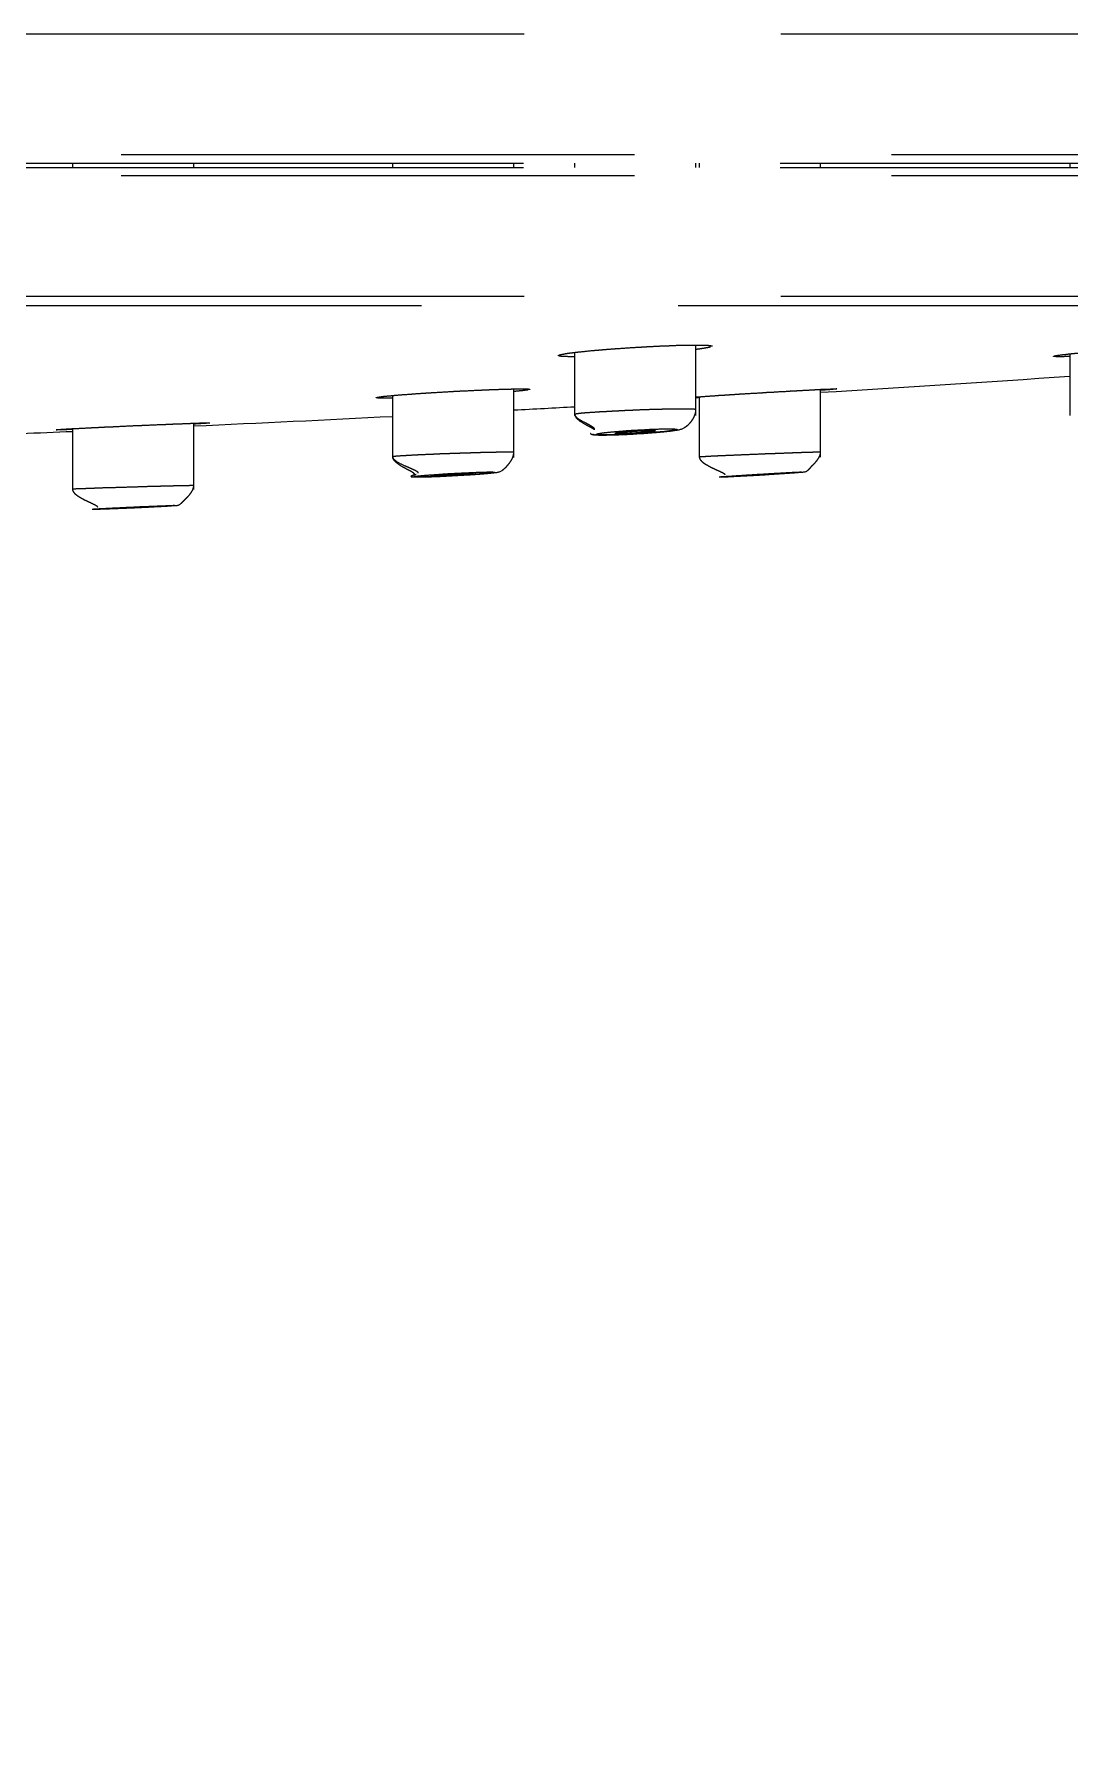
# Model space of a CAD drawing. Header units: millimetres. Extents: x 6110 to 6704, y -2661 to -1821.
# Drawn here: x 6499.2 to 6505.6, y -2123.9 to -2113.34 of the extents above; entities that cross this region are included whole.
import ezdxf

# ---------------------------------------------------------------- set-up
doc = ezdxf.new("R2010")
doc.units = ezdxf.units.MM
doc.header["$LTSCALE"] = 0.1
doc.linetypes.add('HIDDEN2', pattern=[4.7625, 3.175, -1.5875])
doc.layers.add('1', color=4, linetype='HIDDEN2', lineweight=13)
doc.layers.add('DIM', color=3, linetype='Continuous', lineweight=9)

msp = doc.modelspace()

# ---------------------------------------------------------------- hatches: boundary and pattern name
at = {"layer": 'DIM'}
h = msp.add_hatch(dxfattribs=at)
h.set_pattern_fill('ANSI31', color=2)
edge = h.paths.add_edge_path()
edge.add_line((6619.617, -2595.98), (6619.617, -1962.206))
edge.add_line((6634.617, -1966.11), (6619.617, -1966.11))
edge.add_line((6634.617, -2610.98), (6634.617, -1966.11))
edge.add_line((6634.617, -2610.98), (6184.457, -2610.98))
edge.add_line((6619.617, -2595.98), (6184.457, -2595.98))
edge.add_line((6184.457, -2610.98), (6184.457, -2595.98))

# ---------------------------------------------------------------- linework, layer by layer
at = {"layer": '1', "color": 8, "linetype": 'HIDDEN2', "lineweight": -3, "ltscale": 10}
for p, q in [((6511.749, -2113.343), (6484.307, -2113.343)), ((6512.432, -2114.09), (6456.182, -2114.09)), ((6456.182, -2114.142), (6512.432, -2114.142)), ((6456.182, -2114.167), (6512.432, -2114.167)), ((6512.432, -2114.219), (6484.307, -2114.219)), ((6499.432, -2114.142), (6499.432, -2114.167)), ((6500.182, -2114.167), (6500.182, -2114.142)), ((6501.41, -2114.142), (6501.41, -2114.167)), ((6502.16, -2114.167), (6502.16, -2114.142)), ((6502.536, -2114.142), (6502.536, -2114.167)), ((6503.286, -2114.167), (6503.286, -2114.142)), ((6503.307, -2114.142), (6503.307, -2114.167)), ((6504.057, -2114.167), (6504.057, -2114.142)), ((6505.597, -2114.142), (6505.597, -2114.167)), ((6511.749, -2114.966), (6456.865, -2114.966)), ((6511.114, -2115.023), (6484.307, -2115.023)), ((6503.286, -2115.702), (6503.286, -2115.266)), ((6502.536, -2115.311), (6502.536, -2115.702)), ((6505.597, -2115.32), (6505.597, -2115.701)), ((6501.41, -2115.578), (6501.41, -2115.96)), ((6502.16, -2115.96), (6502.16, -2115.537)), ((6503.307, -2115.585), (6503.307, -2115.96)), ((6504.057, -2115.96), (6504.057, -2115.54)), ((6502.536, -2115.702), (6502.536, -2115.702)), ((6503.286, -2115.702), (6503.286, -2115.702)), ((6505.597, -2115.701), (6505.597, -2115.701)), ((6499.432, -2115.783), (6499.432, -2116.16)), ((6500.182, -2116.16), (6500.182, -2115.75)), ((6502.657, -2115.785), (6502.656, -2115.791)), ((6501.41, -2115.96), (6501.41, -2115.961)), ((6502.16, -2115.961), (6502.16, -2115.96))]:
    msp.add_line(p, q, dxfattribs=at)
for start, end in [(273.52066, 273.87447), (272.63135, 272.91324), (273.08534, 273.17169), (272.31319, 272.4593)]:
    msp.add_arc((6488.705, -1866.03), 250, start, end, dxfattribs=at)
for points, knots in [([(6502.534, -2115.338), (6502.531, -2115.338), (6502.527, -2115.338), (6502.505, -2115.338), (6502.49, -2115.338), (6502.474, -2115.337), (6502.471, -2115.337), (6502.465, -2115.337), (6502.463, -2115.337), (6502.455, -2115.336), (6502.451, -2115.336), (6502.441, -2115.334), (6502.437, -2115.333), (6502.436, -2115.331), (6502.436, -2115.331), (6502.437, -2115.33), (6502.437, -2115.33), (6502.439, -2115.328), (6502.443, -2115.327), (6502.45, -2115.325), (6502.456, -2115.324), (6502.458, -2115.323), (6502.463, -2115.322), (6502.466, -2115.322), (6502.48, -2115.319), (6502.494, -2115.317), (6502.514, -2115.314), (6502.519, -2115.314), (6502.528, -2115.312), (6502.532, -2115.312), (6502.547, -2115.31), (6502.557, -2115.309), (6502.589, -2115.306), (6502.612, -2115.303), (6502.644, -2115.3), (6502.651, -2115.3), (6502.664, -2115.298), (6502.671, -2115.298), (6502.691, -2115.296), (6502.718, -2115.294), (6502.747, -2115.291), (6502.769, -2115.29), (6502.777, -2115.289), (6502.792, -2115.288), (6502.799, -2115.288), (6502.838, -2115.285), (6502.868, -2115.283), (6502.915, -2115.28), (6502.93, -2115.279), (6502.954, -2115.278), (6502.961, -2115.277), (6502.977, -2115.276), (6502.985, -2115.276), (6503.023, -2115.274), (6503.053, -2115.272), (6503.089, -2115.271), (6503.096, -2115.271), (6503.111, -2115.27), (6503.118, -2115.27), (6503.139, -2115.269), (6503.152, -2115.268), (6503.191, -2115.267), (6503.216, -2115.267), (6503.244, -2115.266), (6503.25, -2115.266), (6503.261, -2115.266), (6503.266, -2115.266), (6503.281, -2115.266), (6503.3, -2115.266), (6503.317, -2115.266), (6503.328, -2115.266), (6503.332, -2115.266), (6503.339, -2115.267), (6503.343, -2115.267), (6503.358, -2115.267), (6503.368, -2115.268), (6503.378, -2115.27), (6503.381, -2115.27), (6503.385, -2115.271), (6503.386, -2115.272), (6503.386, -2115.273), (6503.386, -2115.273), (6503.386, -2115.273)], [0, 0, 0, 0, 0.010633, 0.010633, 0.062375, 0.062375, 0.075311, 0.075311, 0.088246, 0.088246, 0.114118, 0.114118, 0.16586, 0.16586, 0.178796, 0.178796, 0.191731, 0.191731, 0.217602, 0.243474, 0.243474, 0.256409, 0.256409, 0.269345, 0.269345, 0.321087, 0.321087, 0.334023, 0.334023, 0.346959, 0.346959, 0.37283, 0.37283, 0.424572, 0.424572, 0.437508, 0.437508, 0.450443, 0.450443, 0.476315, 0.502186, 0.502186, 0.515121, 0.515121, 0.528057, 0.528057, 0.579799, 0.579799, 0.605671, 0.605671, 0.618606, 0.618606, 0.631542, 0.631542, 0.683284, 0.683284, 0.69622, 0.69622, 0.709156, 0.709156, 0.735027, 0.735027, 0.786769, 0.786769, 0.799705, 0.799705, 0.81264, 0.81264, 0.838512, 0.864383, 0.864383, 0.877319, 0.877319, 0.890254, 0.890254, 0.941997, 0.941997, 0.967868, 0.967868, 0.993739, 0.993739, 1, 1, 1, 1]), ([(6503.376, -2115.279), (6503.375, -2115.279), (6503.375, -2115.279), (6503.373, -2115.279), (6503.371, -2115.28), (6503.365, -2115.281), (6503.355, -2115.283), (6503.343, -2115.285), (6503.332, -2115.287), (6503.329, -2115.287), (6503.321, -2115.289), (6503.317, -2115.289), (6503.305, -2115.291), (6503.297, -2115.292), (6503.289, -2115.293)], [0, 0, 0, 0, 0.015417, 0.015417, 0.127149, 0.127149, 0.350613, 0.574077, 0.574077, 0.685809, 0.685809, 0.797541, 0.797541, 1, 1, 1, 1]), ([(6505.596, -2115.337), (6505.591, -2115.337), (6505.587, -2115.337), (6505.565, -2115.338), (6505.55, -2115.338), (6505.535, -2115.338), (6505.532, -2115.338), (6505.526, -2115.338), (6505.523, -2115.338), (6505.516, -2115.338), (6505.512, -2115.338), (6505.502, -2115.337), (6505.498, -2115.337), (6505.497, -2115.336), (6505.497, -2115.336), (6505.498, -2115.335), (6505.498, -2115.335), (6505.5, -2115.334), (6505.504, -2115.333), (6505.511, -2115.331), (6505.517, -2115.33), (6505.519, -2115.33), (6505.524, -2115.329), (6505.527, -2115.329), (6505.541, -2115.327), (6505.555, -2115.325), (6505.576, -2115.323), (6505.58, -2115.322), (6505.589, -2115.321), (6505.594, -2115.321), (6505.609, -2115.319), (6505.619, -2115.318), (6505.651, -2115.315), (6505.674, -2115.312), (6505.706, -2115.31), (6505.713, -2115.309), (6505.726, -2115.308), (6505.733, -2115.307), (6505.753, -2115.305), (6505.781, -2115.303), (6505.81, -2115.301), (6505.832, -2115.299), (6505.839, -2115.298), (6505.854, -2115.297), (6505.862, -2115.297), (6505.9, -2115.294), (6505.931, -2115.291), (6505.977, -2115.288), (6505.992, -2115.287), (6506.016, -2115.285), (6506.024, -2115.285), (6506.039, -2115.284), (6506.047, -2115.283), (6506.085, -2115.281), (6506.115, -2115.279), (6506.151, -2115.277), (6506.158, -2115.276), (6506.173, -2115.275), (6506.18, -2115.275), (6506.201, -2115.274), (6506.214, -2115.273), (6506.253, -2115.271), (6506.278, -2115.27), (6506.306, -2115.269), (6506.312, -2115.268), (6506.322, -2115.268), (6506.328, -2115.268), (6506.343, -2115.267), (6506.362, -2115.267), (6506.378, -2115.266), (6506.39, -2115.266), (6506.394, -2115.266), (6506.401, -2115.266), (6506.404, -2115.266), (6506.42, -2115.266), (6506.429, -2115.266), (6506.439, -2115.267), (6506.442, -2115.267), (6506.446, -2115.268), (6506.447, -2115.268), (6506.447, -2115.268), (6506.447, -2115.269), (6506.447, -2115.269)], [0, 0, 0, 0, 0.011459, 0.011459, 0.063194, 0.063194, 0.076127, 0.076127, 0.089061, 0.089061, 0.114928, 0.114928, 0.166663, 0.166663, 0.179596, 0.179596, 0.19253, 0.19253, 0.218397, 0.244264, 0.244264, 0.257198, 0.257198, 0.270132, 0.270132, 0.321866, 0.321866, 0.3348, 0.3348, 0.347733, 0.347733, 0.373601, 0.373601, 0.425335, 0.425335, 0.438269, 0.438269, 0.451202, 0.451202, 0.47707, 0.502937, 0.502937, 0.51587, 0.51587, 0.528804, 0.528804, 0.580538, 0.580538, 0.606406, 0.606406, 0.619339, 0.619339, 0.632273, 0.632273, 0.684007, 0.684007, 0.696941, 0.696941, 0.709875, 0.709875, 0.735742, 0.735742, 0.787476, 0.787476, 0.80041, 0.80041, 0.813344, 0.813344, 0.839211, 0.865078, 0.865078, 0.878012, 0.878012, 0.890945, 0.890945, 0.94268, 0.94268, 0.968547, 0.968547, 0.994414, 0.994414, 1, 1, 1, 1]), ([(6501.408, -2115.594), (6501.404, -2115.594), (6501.4, -2115.594), (6501.378, -2115.595), (6501.363, -2115.595), (6501.347, -2115.594), (6501.344, -2115.594), (6501.339, -2115.594), (6501.336, -2115.594), (6501.329, -2115.594), (6501.325, -2115.594), (6501.315, -2115.593), (6501.311, -2115.593), (6501.31, -2115.591), (6501.31, -2115.591), (6501.311, -2115.591), (6501.311, -2115.591), (6501.313, -2115.59), (6501.317, -2115.589), (6501.324, -2115.588), (6501.33, -2115.587), (6501.332, -2115.586), (6501.337, -2115.586), (6501.34, -2115.585), (6501.354, -2115.583), (6501.368, -2115.582), (6501.389, -2115.58), (6501.394, -2115.58), (6501.403, -2115.579), (6501.407, -2115.578), (6501.422, -2115.577), (6501.432, -2115.576), (6501.464, -2115.573), (6501.488, -2115.572), (6501.52, -2115.569), (6501.526, -2115.569), (6501.54, -2115.568), (6501.546, -2115.567), (6501.567, -2115.566), (6501.594, -2115.564), (6501.623, -2115.562), (6501.645, -2115.561), (6501.653, -2115.56), (6501.668, -2115.559), (6501.675, -2115.559), (6501.714, -2115.557), (6501.744, -2115.555), (6501.791, -2115.552), (6501.806, -2115.551), (6501.83, -2115.55), (6501.837, -2115.55), (6501.853, -2115.549), (6501.861, -2115.549), (6501.899, -2115.547), (6501.929, -2115.545), (6501.965, -2115.544), (6501.972, -2115.543), (6501.986, -2115.543), (6501.993, -2115.542), (6502.014, -2115.542), (6502.028, -2115.541), (6502.067, -2115.54), (6502.091, -2115.539), (6502.12, -2115.538), (6502.125, -2115.538), (6502.136, -2115.538), (6502.141, -2115.538), (6502.156, -2115.537), (6502.175, -2115.537), (6502.192, -2115.537), (6502.203, -2115.537), (6502.207, -2115.537), (6502.214, -2115.537), (6502.217, -2115.537), (6502.233, -2115.537), (6502.242, -2115.537), (6502.252, -2115.538), (6502.255, -2115.538), (6502.259, -2115.539), (6502.26, -2115.539), (6502.26, -2115.54), (6502.26, -2115.54), (6502.26, -2115.54)], [0, 0, 0, 0, 0.011976, 0.011976, 0.063709, 0.063709, 0.076642, 0.076642, 0.089575, 0.089575, 0.115441, 0.115441, 0.167174, 0.167174, 0.180107, 0.180107, 0.19304, 0.19304, 0.218906, 0.244772, 0.244772, 0.257706, 0.257706, 0.270639, 0.270639, 0.322371, 0.322371, 0.335304, 0.335304, 0.348237, 0.348237, 0.374104, 0.374104, 0.425836, 0.425836, 0.438769, 0.438769, 0.451702, 0.451702, 0.477569, 0.503435, 0.503435, 0.516368, 0.516368, 0.529301, 0.529301, 0.581034, 0.581034, 0.6069, 0.6069, 0.619833, 0.619833, 0.632766, 0.632766, 0.684498, 0.684498, 0.697432, 0.697432, 0.710365, 0.710365, 0.736231, 0.736231, 0.787963, 0.787963, 0.800896, 0.800896, 0.81383, 0.81383, 0.839696, 0.865562, 0.865562, 0.878495, 0.878495, 0.891428, 0.891428, 0.943161, 0.943161, 0.969027, 0.969027, 0.994893, 0.994893, 1, 1, 1, 1]), ([(6502.249, -2115.543), (6502.249, -2115.543), (6502.249, -2115.543), (6502.247, -2115.544), (6502.245, -2115.544), (6502.238, -2115.545), (6502.228, -2115.546), (6502.216, -2115.548), (6502.205, -2115.549), (6502.202, -2115.549), (6502.194, -2115.55), (6502.19, -2115.551), (6502.178, -2115.552), (6502.171, -2115.552), (6502.162, -2115.553)], [0, 0, 0, 0, 0.013799, 0.013799, 0.126869, 0.126869, 0.35301, 0.57915, 0.57915, 0.692221, 0.692221, 0.805291, 0.805291, 1, 1, 1, 1]), ([(6503.305, -2115.591), (6503.305, -2115.591), (6503.305, -2115.591), (6503.3, -2115.591), (6503.296, -2115.592), (6503.288, -2115.592), (6503.285, -2115.592), (6503.281, -2115.592)], [0, 0, 0, 0, 0.00672, 0.00672, 0.567265, 0.567265, 1, 1, 1, 1]), ([(6503.282, -2115.587), (6503.282, -2115.587), (6503.282, -2115.587), (6503.287, -2115.587), (6503.291, -2115.587), (6503.3, -2115.586), (6503.305, -2115.586), (6503.32, -2115.585), (6503.33, -2115.584), (6503.362, -2115.582), (6503.386, -2115.58), (6503.418, -2115.578), (6503.424, -2115.577), (6503.438, -2115.576), (6503.444, -2115.576), (6503.465, -2115.575), (6503.493, -2115.573), (6503.522, -2115.571), (6503.544, -2115.57), (6503.551, -2115.569), (6503.566, -2115.568), (6503.574, -2115.568), (6503.612, -2115.565), (6503.643, -2115.564), (6503.689, -2115.561), (6503.705, -2115.56), (6503.728, -2115.558), (6503.736, -2115.558), (6503.751, -2115.557), (6503.759, -2115.557), (6503.797, -2115.554), (6503.827, -2115.553), (6503.863, -2115.551), (6503.87, -2115.55), (6503.885, -2115.549), (6503.892, -2115.549), (6503.912, -2115.548), (6503.926, -2115.547), (6503.965, -2115.545), (6503.989, -2115.544), (6504.017, -2115.542), (6504.023, -2115.542), (6504.034, -2115.541), (6504.039, -2115.541), (6504.054, -2115.54), (6504.073, -2115.539), (6504.089, -2115.539), (6504.101, -2115.538), (6504.104, -2115.538), (6504.111, -2115.538), (6504.114, -2115.538), (6504.13, -2115.537), (6504.139, -2115.537), (6504.149, -2115.537), (6504.152, -2115.537), (6504.156, -2115.537), (6504.157, -2115.537), (6504.157, -2115.537), (6504.155, -2115.538), (6504.148, -2115.538), (6504.146, -2115.539), (6504.143, -2115.539), (6504.141, -2115.539), (6504.134, -2115.54), (6504.124, -2115.541), (6504.112, -2115.542), (6504.101, -2115.543), (6504.097, -2115.543), (6504.089, -2115.543), (6504.085, -2115.544), (6504.074, -2115.545), (6504.067, -2115.545), (6504.059, -2115.546)], [0, 0, 0, 0, 0.000882, 0.000882, 0.016101, 0.016101, 0.03132, 0.03132, 0.061758, 0.061758, 0.122633, 0.122633, 0.137852, 0.137852, 0.153071, 0.153071, 0.183509, 0.213946, 0.213946, 0.229165, 0.229165, 0.244384, 0.244384, 0.305259, 0.305259, 0.335697, 0.335697, 0.350916, 0.350916, 0.366135, 0.366135, 0.42701, 0.42701, 0.442229, 0.442229, 0.457448, 0.457448, 0.487886, 0.487886, 0.548761, 0.548761, 0.56398, 0.56398, 0.579199, 0.579199, 0.609637, 0.640074, 0.640074, 0.655293, 0.655293, 0.670512, 0.670512, 0.731387, 0.731387, 0.761825, 0.761825, 0.792263, 0.792263, 0.853138, 0.853138, 0.868357, 0.868357, 0.883576, 0.883576, 0.914014, 0.944451, 0.944451, 0.95967, 0.95967, 0.974889, 0.974889, 1, 1, 1, 1]), ([(6502.537, -2115.693), (6502.537, -2115.693), (6502.537, -2115.692), (6502.542, -2115.691), (6502.56, -2115.688), (6502.589, -2115.685), (6502.631, -2115.682), (6502.666, -2115.68), (6502.686, -2115.678)], [0, 0, 0, 0, 0.032559, 0.204015, 0.38649, 0.57998, 0.784485, 1, 1, 1, 1]), ([(6502.537, -2115.694), (6502.537, -2115.703), (6502.547, -2115.722), (6502.583, -2115.746), (6502.617, -2115.764), (6502.636, -2115.774), (6502.648, -2115.781), (6502.654, -2115.785), (6502.656, -2115.787), (6502.657, -2115.787)], [0, 0, 0, 0, 0.383586, 0.708442, 0.832267, 0.925133, 0.960804, 0.991128, 1, 1, 1, 1]), ([(6502.537, -2115.694), (6502.537, -2115.701), (6502.547, -2115.717), (6502.584, -2115.737), (6502.616, -2115.753), (6502.634, -2115.763), (6502.644, -2115.77), (6502.649, -2115.773), (6502.651, -2115.776), (6502.654, -2115.778), (6502.656, -2115.781), (6502.657, -2115.784), (6502.657, -2115.785), (6502.657, -2115.785)], [0, 0, 0, 0, 0.368585, 0.679446, 0.797057, 0.883353, 0.915336, 0.929144, 0.941983, 0.954414, 0.96709, 0.995592, 1, 1, 1, 1]), ([(6502.686, -2115.678), (6502.696, -2115.678), (6502.717, -2115.677), (6502.749, -2115.675), (6502.78, -2115.673), (6502.81, -2115.672), (6502.838, -2115.67), (6502.865, -2115.669), (6502.889, -2115.668), (6502.927, -2115.666), (6502.98, -2115.664), (6503.046, -2115.662), (6503.107, -2115.661), (6503.161, -2115.66), (6503.206, -2115.66), (6503.242, -2115.66), (6503.268, -2115.66), (6503.282, -2115.662), (6503.286, -2115.663), (6503.286, -2115.663), (6503.286, -2115.663)], [0, 0, 0, 0, 0.04653, 0.09018, 0.130951, 0.168841, 0.203851, 0.235981, 0.26523, 0.291597, 0.374526, 0.456413, 0.537262, 0.617079, 0.695868, 0.773635, 0.850385, 0.926123, 0.982684, 1, 1, 1, 1]), ([(6502.924, -2115.814), (6502.937, -2115.814), (6502.978, -2115.811), (6503.041, -2115.806), (6503.1, -2115.801), (6503.167, -2115.792), (6503.196, -2115.79), (6503.228, -2115.768), (6503.24, -2115.758), (6503.252, -2115.745), (6503.264, -2115.73), (6503.273, -2115.714), (6503.283, -2115.691), (6503.286, -2115.675), (6503.286, -2115.663)], [0, 0, 0, 0, 0.067627, 0.212609, 0.337169, 0.443012, 0.717762, 0.757607, 0.790706, 0.820824, 0.851567, 0.885054, 0.92167, 1, 1, 1, 1]), ([(6499.431, -2115.788), (6499.43, -2115.788), (6499.429, -2115.788), (6499.423, -2115.789), (6499.419, -2115.789), (6499.397, -2115.789), (6499.382, -2115.79), (6499.367, -2115.79), (6499.364, -2115.79), (6499.358, -2115.79), (6499.356, -2115.79), (6499.349, -2115.791), (6499.345, -2115.791), (6499.336, -2115.791), (6499.332, -2115.79), (6499.332, -2115.79), (6499.332, -2115.79), (6499.333, -2115.79), (6499.333, -2115.79), (6499.335, -2115.79), (6499.339, -2115.789), (6499.347, -2115.788), (6499.353, -2115.788), (6499.356, -2115.788), (6499.361, -2115.787), (6499.364, -2115.787), (6499.378, -2115.786), (6499.392, -2115.785), (6499.414, -2115.784), (6499.418, -2115.784), (6499.427, -2115.783), (6499.432, -2115.783), (6499.447, -2115.782), (6499.457, -2115.782), (6499.49, -2115.78), (6499.513, -2115.779), (6499.546, -2115.777), (6499.552, -2115.777), (6499.566, -2115.776), (6499.572, -2115.776), (6499.593, -2115.775), (6499.621, -2115.773), (6499.65, -2115.772), (6499.672, -2115.771), (6499.679, -2115.771), (6499.695, -2115.77), (6499.702, -2115.77), (6499.74, -2115.768), (6499.771, -2115.766), (6499.818, -2115.764), (6499.833, -2115.764), (6499.857, -2115.763), (6499.864, -2115.762), (6499.88, -2115.762), (6499.888, -2115.761), (6499.926, -2115.76), (6499.955, -2115.758), (6499.991, -2115.757), (6499.999, -2115.757), (6500.013, -2115.756), (6500.02, -2115.756), (6500.041, -2115.755), (6500.054, -2115.754), (6500.093, -2115.753), (6500.117, -2115.752), (6500.145, -2115.751), (6500.15, -2115.751), (6500.161, -2115.75), (6500.166, -2115.75), (6500.181, -2115.75), (6500.2, -2115.749), (6500.216, -2115.748), (6500.227, -2115.748), (6500.231, -2115.748), (6500.238, -2115.748), (6500.241, -2115.748), (6500.256, -2115.747), (6500.265, -2115.747), (6500.275, -2115.747), (6500.277, -2115.747), (6500.281, -2115.747), (6500.282, -2115.747), (6500.282, -2115.748), (6500.282, -2115.748), (6500.282, -2115.748)], [0, 0, 0, 0, 0.002508, 0.002508, 0.015432, 0.015432, 0.067132, 0.067132, 0.080057, 0.080057, 0.092982, 0.092982, 0.118832, 0.118832, 0.170531, 0.170531, 0.183456, 0.183456, 0.196381, 0.196381, 0.222231, 0.248081, 0.248081, 0.261006, 0.261006, 0.273931, 0.273931, 0.32563, 0.32563, 0.338555, 0.338555, 0.35148, 0.35148, 0.37733, 0.37733, 0.42903, 0.42903, 0.441954, 0.441954, 0.454879, 0.454879, 0.480729, 0.506579, 0.506579, 0.519504, 0.519504, 0.532429, 0.532429, 0.584128, 0.584128, 0.609978, 0.609978, 0.622903, 0.622903, 0.635828, 0.635828, 0.687528, 0.687528, 0.700453, 0.700453, 0.713378, 0.713378, 0.739227, 0.739227, 0.790927, 0.790927, 0.803852, 0.803852, 0.816777, 0.816777, 0.842627, 0.868476, 0.868476, 0.881401, 0.881401, 0.894326, 0.894326, 0.946026, 0.946026, 0.971876, 0.971876, 0.997726, 0.997726, 1, 1, 1, 1]), ([(6500.269, -2115.749), (6500.269, -2115.749), (6500.269, -2115.749), (6500.267, -2115.749), (6500.265, -2115.75), (6500.258, -2115.75), (6500.248, -2115.751), (6500.235, -2115.752), (6500.224, -2115.752), (6500.221, -2115.753), (6500.213, -2115.753), (6500.209, -2115.753), (6500.198, -2115.754), (6500.191, -2115.754), (6500.184, -2115.755)], [0, 0, 0, 0, 0.013681, 0.013681, 0.129637, 0.129637, 0.361548, 0.59346, 0.59346, 0.709416, 0.709416, 0.825371, 0.825371, 1, 1, 1, 1]), ([(6502.636, -2115.813), (6502.635, -2115.814), (6502.635, -2115.816), (6502.648, -2115.821), (6502.689, -2115.823), (6502.766, -2115.822), (6502.851, -2115.819), (6502.904, -2115.816), (6502.924, -2115.814)], [0, 0, 0, 0, 0.037658, 0.215782, 0.425093, 0.649827, 0.875296, 1, 1, 1, 1]), ([(6502.649, -2115.816), (6502.649, -2115.816), (6502.649, -2115.818), (6502.658, -2115.821), (6502.679, -2115.822), (6502.695, -2115.822)], [0, 0, 0, 0, 0.065125, 0.511558, 1, 1, 1, 1]), ([(6502.768, -2115.803), (6502.751, -2115.805), (6502.735, -2115.806), (6502.704, -2115.81), (6502.691, -2115.812), (6502.673, -2115.816), (6502.669, -2115.817), (6502.669, -2115.82), (6502.675, -2115.821), (6502.694, -2115.822), (6502.708, -2115.822), (6502.743, -2115.822), (6502.765, -2115.822), (6502.813, -2115.82), (6502.84, -2115.819), (6502.895, -2115.816), (6502.923, -2115.815), (6502.979, -2115.811), (6503.007, -2115.809), (6503.047, -2115.805), (6503.062, -2115.804), (6503.098, -2115.801), (6503.117, -2115.798), (6503.146, -2115.794), (6503.157, -2115.793), (6503.169, -2115.789), (6503.171, -2115.788), (6503.164, -2115.786), (6503.156, -2115.785), (6503.131, -2115.784), (6503.115, -2115.784), (6503.075, -2115.785), (6503.051, -2115.785), (6503.001, -2115.787), (6502.973, -2115.789), (6502.917, -2115.792), (6502.888, -2115.793), (6502.834, -2115.797), (6502.807, -2115.8), (6502.778, -2115.802), (6502.773, -2115.803), (6502.768, -2115.803), (6502.768, -2115.803), (6502.768, -2115.803)], [0, 0, 0, 0, 0.042017, 0.042017, 0.095741, 0.095741, 0.149317, 0.149317, 0.202808, 0.202808, 0.256313, 0.256313, 0.309926, 0.309926, 0.363692, 0.363692, 0.417558, 0.417558, 0.471419, 0.471419, 0.505, 0.505, 0.558829, 0.558829, 0.612505, 0.612505, 0.666044, 0.666044, 0.719527, 0.719527, 0.773056, 0.773056, 0.826715, 0.826715, 0.88053, 0.88053, 0.934459, 0.934459, 0.988409, 0.988409, 0.999976, 0.999976, 1, 1, 1, 1]), ([(6502.786, -2115.812), (6502.786, -2115.812), (6502.786, -2115.812), (6502.786, -2115.811), (6502.787, -2115.811), (6502.787, -2115.811), (6502.789, -2115.81), (6502.791, -2115.81), (6502.793, -2115.809), (6502.794, -2115.809), (6502.799, -2115.808), (6502.803, -2115.808), (6502.81, -2115.807), (6502.812, -2115.807), (6502.817, -2115.806), (6502.82, -2115.806), (6502.829, -2115.805), (6502.835, -2115.804), (6502.845, -2115.803), (6502.849, -2115.803), (6502.856, -2115.802), (6502.863, -2115.802), (6502.871, -2115.801), (6502.879, -2115.8), (6502.883, -2115.8), (6502.895, -2115.799), (6502.903, -2115.799), (6502.915, -2115.798), (6502.919, -2115.798), (6502.926, -2115.797), (6502.928, -2115.797), (6502.932, -2115.797), (6502.934, -2115.797), (6502.944, -2115.796), (6502.952, -2115.796), (6502.961, -2115.796), (6502.963, -2115.796), (6502.967, -2115.795), (6502.968, -2115.795), (6502.974, -2115.795), (6502.977, -2115.795), (6502.988, -2115.795), (6502.994, -2115.795), (6503.003, -2115.795), (6503.005, -2115.795), (6503.011, -2115.794), (6503.016, -2115.794), (6503.02, -2115.795), (6503.024, -2115.795), (6503.025, -2115.795), (6503.03, -2115.795), (6503.032, -2115.795), (6503.035, -2115.796), (6503.035, -2115.796), (6503.036, -2115.796), (6503.036, -2115.796), (6503.036, -2115.796)], [0, 0, 0, 0, 0.000025, 0.000025, 0.031283, 0.031283, 0.062542, 0.0938, 0.0938, 0.125058, 0.125058, 0.187575, 0.187575, 0.218833, 0.218833, 0.250091, 0.250091, 0.312608, 0.312608, 0.343866, 0.343866, 0.375124, 0.406382, 0.406382, 0.437641, 0.437641, 0.500157, 0.500157, 0.531415, 0.531415, 0.547045, 0.547045, 0.562674, 0.562674, 0.62519, 0.62519, 0.640819, 0.640819, 0.656448, 0.656448, 0.687707, 0.687707, 0.750223, 0.750223, 0.781482, 0.781482, 0.81274, 0.843998, 0.843998, 0.875256, 0.875256, 0.937773, 0.937773, 0.969031, 0.969031, 1, 1, 1, 1]), ([(6503, -2115.803), (6502.994, -2115.803), (6502.988, -2115.804), (6502.978, -2115.805), (6502.974, -2115.805), (6502.967, -2115.806), (6502.963, -2115.806), (6502.952, -2115.807), (6502.944, -2115.808), (6502.932, -2115.809), (6502.928, -2115.809), (6502.92, -2115.809), (6502.916, -2115.81), (6502.903, -2115.81), (6502.895, -2115.811), (6502.883, -2115.811), (6502.879, -2115.812), (6502.871, -2115.812), (6502.864, -2115.812), (6502.856, -2115.813), (6502.851, -2115.813), (6502.849, -2115.813), (6502.846, -2115.813), (6502.844, -2115.813), (6502.835, -2115.813), (6502.829, -2115.813), (6502.82, -2115.814), (6502.818, -2115.814), (6502.814, -2115.814), (6502.812, -2115.814), (6502.81, -2115.814), (6502.809, -2115.814), (6502.803, -2115.814), (6502.799, -2115.813), (6502.795, -2115.813), (6502.794, -2115.813), (6502.793, -2115.813)], [0, 0, 0, 0, 0.09688, 0.09688, 0.145321, 0.145321, 0.193761, 0.193761, 0.290641, 0.290641, 0.339081, 0.339081, 0.387522, 0.387522, 0.484402, 0.484402, 0.532842, 0.532842, 0.581282, 0.629723, 0.629723, 0.653943, 0.653943, 0.678163, 0.678163, 0.775043, 0.775043, 0.823483, 0.823483, 0.847703, 0.847703, 0.871924, 0.871924, 0.968804, 0.968804, 1, 1, 1, 1]), ([(6503.033, -2115.798), (6503.032, -2115.798), (6503.032, -2115.798), (6503.03, -2115.799), (6503.027, -2115.799), (6503.024, -2115.8), (6503.02, -2115.8), (6503.018, -2115.801), (6503.011, -2115.802), (6503.006, -2115.802), (6503, -2115.803)], [0, 0, 0, 0, 0.102336, 0.102336, 0.281869, 0.461402, 0.461402, 0.640934, 0.640934, 1, 1, 1, 1]), ([(6501.557, -2115.944), (6501.569, -2115.944), (6501.593, -2115.943), (6501.63, -2115.941), (6501.664, -2115.94), (6501.695, -2115.938), (6501.722, -2115.937), (6501.744, -2115.936), (6501.762, -2115.936), (6501.775, -2115.935), (6501.793, -2115.934), (6501.817, -2115.934), (6501.849, -2115.933), (6501.88, -2115.932), (6501.909, -2115.931), (6501.938, -2115.93), (6501.965, -2115.929), (6501.991, -2115.929), (6502.016, -2115.928), (6502.038, -2115.928), (6502.059, -2115.927), (6502.078, -2115.927), (6502.095, -2115.927), (6502.11, -2115.927), (6502.123, -2115.926), (6502.134, -2115.926), (6502.143, -2115.927), (6502.15, -2115.927), (6502.156, -2115.927), (6502.16, -2115.928), (6502.16, -2115.928), (6502.16, -2115.928)], [0, 0, 0, 0, 0.05518, 0.104731, 0.148653, 0.186942, 0.219599, 0.246621, 0.268008, 0.283758, 0.293871, 0.332326, 0.370382, 0.408039, 0.445297, 0.482158, 0.51862, 0.554684, 0.590351, 0.62562, 0.660492, 0.694966, 0.729045, 0.762726, 0.796012, 0.828902, 0.861396, 0.893495, 0.925198, 0.970945, 1, 1, 1, 1]), ([(6501.758, -2116.075), (6501.759, -2116.075), (6501.778, -2116.074), (6501.829, -2116.071), (6501.905, -2116.067), (6501.974, -2116.062), (6502.047, -2116.054), (6502.072, -2116.054), (6502.099, -2116.033), (6502.106, -2116.026), (6502.112, -2116.021), (6502.117, -2116.015), (6502.125, -2116.006), (6502.135, -2115.994), (6502.146, -2115.978), (6502.157, -2115.955), (6502.16, -2115.939), (6502.16, -2115.928)], [0, 0, 0, 0, 0.006411, 0.087189, 0.232624, 0.357644, 0.463582, 0.730762, 0.766408, 0.781279, 0.794891, 0.807894, 0.820931, 0.848952, 0.881404, 0.918349, 1, 1, 1, 1]), ([(6503.399, -2115.951), (6503.406, -2115.951), (6503.422, -2115.95), (6503.452, -2115.949), (6503.492, -2115.947), (6503.544, -2115.945), (6503.609, -2115.942), (6503.672, -2115.94), (6503.728, -2115.937), (6503.773, -2115.936), (6503.815, -2115.934), (6503.855, -2115.933), (6503.891, -2115.931), (6503.923, -2115.93), (6503.952, -2115.929), (6503.977, -2115.929), (6503.998, -2115.928), (6504.015, -2115.927), (6504.03, -2115.927), (6504.041, -2115.927), (6504.051, -2115.926), (6504.056, -2115.926), (6504.057, -2115.927), (6504.057, -2115.927)], [0, 0, 0, 0, 0.033582, 0.077235, 0.130951, 0.194724, 0.268543, 0.352399, 0.403953, 0.454091, 0.502813, 0.550118, 0.596008, 0.640481, 0.683539, 0.725181, 0.765407, 0.804219, 0.841616, 0.877598, 0.912167, 0.980556, 1, 1, 1, 1]), ([(6503.7, -2116.068), (6503.709, -2116.068), (6503.751, -2116.065), (6503.822, -2116.06), (6503.892, -2116.056), (6503.958, -2116.049), (6503.967, -2116.053), (6503.987, -2116.031), (6503.994, -2116.024), (6503.999, -2116.018), (6504.005, -2116.012), (6504.014, -2116.003), (6504.026, -2115.991), (6504.038, -2115.975), (6504.052, -2115.953), (6504.057, -2115.937), (6504.057, -2115.927)], [0, 0, 0, 0, 0.037897, 0.190965, 0.322666, 0.433682, 0.701911, 0.733628, 0.746514, 0.758555, 0.770749, 0.783934, 0.815049, 0.853536, 0.898562, 1, 1, 1, 1]), ([(6501.41, -2115.955), (6501.41, -2115.955), (6501.411, -2115.954), (6501.419, -2115.953), (6501.447, -2115.951), (6501.492, -2115.948), (6501.534, -2115.946), (6501.557, -2115.944)], [0, 0, 0, 0, 0.028678, 0.252675, 0.489229, 0.738338, 1, 1, 1, 1]), ([(6501.41, -2115.955), (6501.41, -2115.965), (6501.422, -2115.986), (6501.459, -2116.011), (6501.494, -2116.03), (6501.514, -2116.04), (6501.527, -2116.047), (6501.534, -2116.052), (6501.539, -2116.056), (6501.543, -2116.06), (6501.544, -2116.063), (6501.543, -2116.065), (6501.543, -2116.066)], [0, 0, 0, 0, 0.340005, 0.628526, 0.738989, 0.82228, 0.85438, 0.881561, 0.906478, 0.932865, 0.964206, 1, 1, 1, 1]), ([(6501.411, -2115.955), (6501.411, -2115.964), (6501.425, -2115.983), (6501.469, -2116.005), (6501.501, -2116.018), (6501.509, -2116.021)], [0, 0, 0, 0, 0.475608, 0.882014, 1, 1, 1, 1]), ([(6501.509, -2116.021), (6501.511, -2116.022), (6501.521, -2116.027), (6501.535, -2116.033), (6501.55, -2116.04), (6501.557, -2116.044), (6501.561, -2116.047), (6501.563, -2116.048), (6501.564, -2116.049)], [0, 0, 0, 0, 0.147398, 0.590787, 0.757721, 0.892023, 0.950164, 1, 1, 1, 1]), ([(6503.307, -2115.957), (6503.307, -2115.956), (6503.309, -2115.956), (6503.323, -2115.955), (6503.353, -2115.954), (6503.383, -2115.952), (6503.399, -2115.951)], [0, 0, 0, 0, 0.168094, 0.441798, 0.719095, 1, 1, 1, 1]), ([(6503.37, -2116.016), (6503.373, -2116.018), (6503.383, -2116.024), (6503.407, -2116.035), (6503.43, -2116.045), (6503.445, -2116.052), (6503.453, -2116.056), (6503.457, -2116.059), (6503.459, -2116.06)], [0, 0, 0, 0, 0.181357, 0.510772, 0.761976, 0.858422, 0.937816, 1, 1, 1, 1]), ([(6499.524, -2116.152), (6499.529, -2116.151), (6499.544, -2116.151), (6499.572, -2116.15), (6499.611, -2116.148), (6499.664, -2116.147), (6499.73, -2116.145), (6499.798, -2116.143), (6499.861, -2116.141), (6499.913, -2116.139), (6499.961, -2116.138), (6500.005, -2116.137), (6500.044, -2116.136), (6500.078, -2116.135), (6500.107, -2116.134), (6500.131, -2116.134), (6500.15, -2116.134), (6500.164, -2116.133), (6500.175, -2116.133), (6500.181, -2116.133), (6500.182, -2116.133), (6500.182, -2116.133)], [0, 0, 0, 0, 0.02972, 0.07118, 0.12437, 0.189281, 0.265899, 0.35421, 0.41442, 0.472793, 0.529328, 0.584025, 0.636885, 0.687908, 0.737093, 0.78444, 0.829951, 0.873625, 0.915462, 0.974351, 1, 1, 1, 1]), ([(6499.823, -2116.271), (6499.833, -2116.271), (6499.876, -2116.269), (6499.948, -2116.265), (6500.016, -2116.262), (6500.082, -2116.256), (6500.089, -2116.26), (6500.11, -2116.238), (6500.117, -2116.231), (6500.122, -2116.226), (6500.129, -2116.22), (6500.138, -2116.211), (6500.15, -2116.198), (6500.163, -2116.183), (6500.177, -2116.16), (6500.182, -2116.144), (6500.182, -2116.133)], [0, 0, 0, 0, 0.041181, 0.193212, 0.323999, 0.434204, 0.700116, 0.7315, 0.744305, 0.75634, 0.768605, 0.781919, 0.8134, 0.852312, 0.897773, 1, 1, 1, 1]), ([(6501.556, -2116.066), (6501.543, -2116.071), (6501.527, -2116.075), (6501.523, -2116.078), (6501.523, -2116.079)], [0, 0, 0, 0, 0.697559, 1, 1, 1, 1]), ([(6501.525, -2116.08), (6501.528, -2116.081), (6501.541, -2116.082), (6501.575, -2116.082), (6501.612, -2116.081), (6501.656, -2116.08), (6501.706, -2116.078), (6501.741, -2116.076), (6501.758, -2116.075)], [0, 0, 0, 0, 0.258843, 0.403255, 0.553368, 0.706558, 0.860131, 1, 1, 1, 1]), ([(6501.526, -2116.079), (6501.526, -2116.079), (6501.526, -2116.08), (6501.533, -2116.081), (6501.553, -2116.082), (6501.568, -2116.082)], [0, 0, 0, 0, 0.022915, 0.482086, 1, 1, 1, 1]), ([(6501.64, -2116.069), (6501.621, -2116.071), (6501.605, -2116.072), (6501.575, -2116.075), (6501.562, -2116.076), (6501.545, -2116.078), (6501.541, -2116.079), (6501.543, -2116.081), (6501.549, -2116.081), (6501.569, -2116.082), (6501.584, -2116.082), (6501.62, -2116.081), (6501.643, -2116.08), (6501.691, -2116.078), (6501.718, -2116.077), (6501.773, -2116.074), (6501.802, -2116.073), (6501.858, -2116.07), (6501.885, -2116.068), (6501.925, -2116.065), (6501.94, -2116.064), (6501.975, -2116.061), (6501.993, -2116.06), (6502.022, -2116.057), (6502.032, -2116.055), (6502.043, -2116.053), (6502.044, -2116.053), (6502.036, -2116.051), (6502.027, -2116.051), (6502.001, -2116.051), (6501.984, -2116.051), (6501.943, -2116.053), (6501.919, -2116.053), (6501.868, -2116.056), (6501.84, -2116.057), (6501.784, -2116.06), (6501.756, -2116.061), (6501.701, -2116.065), (6501.675, -2116.067), (6501.648, -2116.069), (6501.644, -2116.069), (6501.64, -2116.069), (6501.64, -2116.069), (6501.64, -2116.069)], [0, 0, 0, 0, 0.044129, 0.044129, 0.097789, 0.097789, 0.151374, 0.151374, 0.204942, 0.204942, 0.258557, 0.258557, 0.312263, 0.312263, 0.366066, 0.366066, 0.419914, 0.419914, 0.47376, 0.47376, 0.507167, 0.507167, 0.560897, 0.560897, 0.614529, 0.614529, 0.668101, 0.668101, 0.721676, 0.721676, 0.775316, 0.775316, 0.829056, 0.829056, 0.882884, 0.882884, 0.936752, 0.936752, 0.990592, 0.990592, 0.999976, 0.999976, 1, 1, 1, 1]), ([(6501.564, -2116.049), (6501.564, -2116.049), (6501.564, -2116.05), (6501.566, -2116.051), (6501.567, -2116.054), (6501.567, -2116.056), (6501.567, -2116.058), (6501.567, -2116.058)], [0, 0, 0, 0, 0.016969, 0.204022, 0.399429, 0.850309, 1, 1, 1, 1]), ([(6501.874, -2116.065), (6501.868, -2116.065), (6501.861, -2116.066), (6501.851, -2116.066), (6501.848, -2116.067), (6501.841, -2116.067), (6501.837, -2116.067), (6501.825, -2116.068), (6501.818, -2116.069), (6501.806, -2116.069), (6501.802, -2116.069), (6501.793, -2116.07), (6501.789, -2116.07), (6501.777, -2116.071), (6501.769, -2116.071), (6501.757, -2116.072), (6501.753, -2116.072), (6501.745, -2116.072), (6501.737, -2116.073), (6501.73, -2116.073), (6501.725, -2116.073), (6501.723, -2116.073), (6501.719, -2116.073), (6501.718, -2116.074), (6501.709, -2116.074), (6501.703, -2116.074), (6501.694, -2116.074), (6501.691, -2116.074), (6501.687, -2116.074), (6501.686, -2116.074), (6501.684, -2116.074), (6501.682, -2116.074), (6501.677, -2116.075), (6501.673, -2116.075), (6501.668, -2116.075), (6501.667, -2116.074), (6501.664, -2116.074), (6501.663, -2116.074), (6501.661, -2116.074), (6501.66, -2116.074), (6501.66, -2116.074), (6501.661, -2116.073), (6501.661, -2116.073), (6501.663, -2116.073), (6501.664, -2116.073), (6501.667, -2116.072), (6501.668, -2116.072), (6501.673, -2116.071), (6501.677, -2116.071), (6501.684, -2116.07), (6501.686, -2116.07), (6501.691, -2116.07), (6501.694, -2116.07), (6501.703, -2116.069), (6501.709, -2116.068), (6501.719, -2116.068), (6501.723, -2116.067), (6501.73, -2116.067), (6501.737, -2116.066), (6501.745, -2116.066), (6501.753, -2116.065), (6501.757, -2116.065), (6501.769, -2116.064), (6501.777, -2116.064), (6501.789, -2116.063), (6501.793, -2116.063), (6501.799, -2116.063), (6501.802, -2116.063), (6501.806, -2116.062), (6501.808, -2116.062), (6501.818, -2116.062), (6501.825, -2116.061), (6501.835, -2116.061), (6501.837, -2116.061), (6501.84, -2116.061), (6501.842, -2116.061), (6501.848, -2116.061), (6501.851, -2116.06), (6501.861, -2116.06), (6501.868, -2116.06), (6501.877, -2116.06), (6501.879, -2116.06), (6501.884, -2116.059), (6501.889, -2116.059), (6501.894, -2116.059), (6501.897, -2116.059), (6501.899, -2116.059), (6501.904, -2116.059), (6501.906, -2116.059), (6501.909, -2116.06), (6501.909, -2116.06), (6501.91, -2116.06), (6501.91, -2116.06), (6501.91, -2116.06)], [0, 0, 0, 0, 0.03572, 0.03572, 0.053581, 0.053581, 0.071441, 0.071441, 0.107161, 0.107161, 0.125022, 0.125022, 0.142882, 0.142882, 0.178602, 0.178602, 0.196462, 0.196462, 0.214323, 0.232183, 0.232183, 0.241113, 0.241113, 0.250043, 0.250043, 0.285764, 0.285764, 0.303624, 0.303624, 0.312554, 0.312554, 0.321484, 0.321484, 0.357204, 0.357204, 0.375065, 0.375065, 0.392925, 0.392925, 0.428645, 0.428645, 0.446506, 0.446506, 0.464366, 0.482226, 0.482226, 0.500086, 0.500086, 0.535807, 0.535807, 0.553667, 0.553667, 0.571527, 0.571527, 0.607247, 0.607247, 0.625108, 0.625108, 0.642968, 0.660828, 0.660828, 0.678688, 0.678688, 0.714409, 0.714409, 0.732269, 0.732269, 0.741199, 0.741199, 0.750129, 0.750129, 0.78585, 0.78585, 0.79478, 0.79478, 0.80371, 0.80371, 0.82157, 0.82157, 0.857291, 0.857291, 0.875151, 0.875151, 0.893011, 0.910871, 0.910871, 0.928731, 0.928731, 0.964452, 0.964452, 0.982312, 0.982312, 1, 1, 1, 1]), ([(6501.907, -2116.061), (6501.906, -2116.061), (6501.906, -2116.061), (6501.904, -2116.062), (6501.901, -2116.062), (6501.897, -2116.062), (6501.894, -2116.063), (6501.892, -2116.063), (6501.885, -2116.064), (6501.879, -2116.064), (6501.874, -2116.065)], [0, 0, 0, 0, 0.100897, 0.100897, 0.280718, 0.460538, 0.460538, 0.640359, 0.640359, 1, 1, 1, 1]), ([(6503.43, -2116.081), (6503.43, -2116.082), (6503.433, -2116.082), (6503.453, -2116.082), (6503.502, -2116.079), (6503.56, -2116.076), (6503.613, -2116.073), (6503.661, -2116.071), (6503.69, -2116.069), (6503.7, -2116.068)], [0, 0, 0, 0, 0.071574, 0.279658, 0.52518, 0.657383, 0.792291, 0.927422, 1, 1, 1, 1]), ([(6503.501, -2116.076), (6503.485, -2116.077), (6503.472, -2116.078), (6503.45, -2116.08), (6503.443, -2116.081), (6503.438, -2116.082), (6503.44, -2116.082), (6503.453, -2116.081), (6503.465, -2116.081), (6503.496, -2116.08), (6503.515, -2116.079), (6503.56, -2116.076), (6503.585, -2116.075), (6503.639, -2116.072), (6503.667, -2116.07), (6503.723, -2116.067), (6503.752, -2116.065), (6503.804, -2116.062), (6503.829, -2116.06), (6503.864, -2116.058), (6503.876, -2116.057), (6503.904, -2116.055), (6503.917, -2116.054), (6503.935, -2116.052), (6503.94, -2116.052), (6503.939, -2116.051), (6503.934, -2116.051), (6503.915, -2116.052), (6503.901, -2116.052), (6503.865, -2116.054), (6503.843, -2116.055), (6503.795, -2116.058), (6503.769, -2116.059), (6503.714, -2116.063), (6503.685, -2116.064), (6503.629, -2116.068), (6503.602, -2116.069), (6503.552, -2116.073), (6503.529, -2116.074), (6503.506, -2116.076), (6503.504, -2116.076), (6503.501, -2116.076), (6503.501, -2116.076), (6503.501, -2116.076)], [0, 0, 0, 0, 0.045451, 0.045451, 0.099017, 0.099017, 0.152601, 0.152601, 0.206261, 0.206261, 0.260021, 0.260021, 0.313862, 0.313862, 0.367727, 0.367727, 0.421565, 0.421565, 0.475404, 0.475404, 0.508577, 0.508577, 0.562167, 0.562167, 0.615731, 0.615731, 0.669334, 0.669334, 0.723026, 0.723026, 0.776817, 0.776817, 0.830673, 0.830673, 0.884532, 0.884532, 0.938331, 0.938331, 0.992034, 0.992034, 0.999977, 0.999977, 1, 1, 1, 1]), ([(6503.459, -2116.06), (6503.459, -2116.06), (6503.46, -2116.061), (6503.461, -2116.063), (6503.464, -2116.065), (6503.464, -2116.067), (6503.464, -2116.068), (6503.464, -2116.069)], [0, 0, 0, 0, 0.029373, 0.196512, 0.368918, 0.755529, 1, 1, 1, 1]), ([(6503.77, -2116.062), (6503.764, -2116.063), (6503.758, -2116.063), (6503.748, -2116.064), (6503.744, -2116.064), (6503.737, -2116.065), (6503.733, -2116.065), (6503.722, -2116.066), (6503.714, -2116.066), (6503.702, -2116.067), (6503.698, -2116.067), (6503.69, -2116.068), (6503.686, -2116.068), (6503.674, -2116.069), (6503.665, -2116.069), (6503.653, -2116.07), (6503.649, -2116.07), (6503.642, -2116.07), (6503.634, -2116.071), (6503.627, -2116.071), (6503.621, -2116.072), (6503.619, -2116.072), (6503.616, -2116.072), (6503.614, -2116.072), (6503.606, -2116.072), (6503.599, -2116.073), (6503.591, -2116.073), (6503.588, -2116.073), (6503.584, -2116.074), (6503.583, -2116.074), (6503.58, -2116.074), (6503.579, -2116.074), (6503.573, -2116.074), (6503.569, -2116.074), (6503.565, -2116.074), (6503.563, -2116.074), (6503.561, -2116.075), (6503.56, -2116.075), (6503.558, -2116.075), (6503.557, -2116.075), (6503.557, -2116.074), (6503.557, -2116.074), (6503.558, -2116.074), (6503.559, -2116.074), (6503.561, -2116.074), (6503.563, -2116.074), (6503.565, -2116.074), (6503.57, -2116.073), (6503.573, -2116.073), (6503.58, -2116.072), (6503.583, -2116.072), (6503.588, -2116.072), (6503.591, -2116.072), (6503.599, -2116.071), (6503.606, -2116.071), (6503.616, -2116.07), (6503.619, -2116.07), (6503.627, -2116.069), (6503.634, -2116.069), (6503.642, -2116.068), (6503.65, -2116.068), (6503.654, -2116.067), (6503.666, -2116.067), (6503.674, -2116.066), (6503.686, -2116.066), (6503.69, -2116.065), (6503.696, -2116.065), (6503.698, -2116.065), (6503.702, -2116.065), (6503.704, -2116.064), (6503.714, -2116.064), (6503.722, -2116.063), (6503.732, -2116.063), (6503.733, -2116.063), (6503.737, -2116.063), (6503.739, -2116.062), (6503.744, -2116.062), (6503.748, -2116.062), (6503.758, -2116.061), (6503.764, -2116.061), (6503.773, -2116.061), (6503.776, -2116.06), (6503.781, -2116.06), (6503.786, -2116.06), (6503.79, -2116.06), (6503.794, -2116.06), (6503.796, -2116.06), (6503.8, -2116.059), (6503.803, -2116.059), (6503.805, -2116.059), (6503.806, -2116.059), (6503.807, -2116.059), (6503.807, -2116.059), (6503.807, -2116.059)], [0, 0, 0, 0, 0.035725, 0.035725, 0.053588, 0.053588, 0.071451, 0.071451, 0.107176, 0.107176, 0.125039, 0.125039, 0.142902, 0.142902, 0.178627, 0.178627, 0.19649, 0.19649, 0.214353, 0.232215, 0.232215, 0.241147, 0.241147, 0.250078, 0.250078, 0.285803, 0.285803, 0.303666, 0.303666, 0.312597, 0.312597, 0.321529, 0.321529, 0.357254, 0.357254, 0.375117, 0.375117, 0.39298, 0.39298, 0.428705, 0.428705, 0.446568, 0.446568, 0.464431, 0.482293, 0.482293, 0.500156, 0.500156, 0.535881, 0.535881, 0.553744, 0.553744, 0.571607, 0.571607, 0.607332, 0.607332, 0.625195, 0.625195, 0.643058, 0.66092, 0.66092, 0.678783, 0.678783, 0.714509, 0.714509, 0.732371, 0.732371, 0.741303, 0.741303, 0.750234, 0.750234, 0.785959, 0.785959, 0.794891, 0.794891, 0.803822, 0.803822, 0.821685, 0.821685, 0.85741, 0.85741, 0.875273, 0.875273, 0.893136, 0.910998, 0.910998, 0.928861, 0.928861, 0.964587, 0.964587, 0.982449, 0.982449, 1, 1, 1, 1]), ([(6503.803, -2116.06), (6503.803, -2116.06), (6503.802, -2116.06), (6503.8, -2116.06), (6503.798, -2116.06), (6503.794, -2116.061), (6503.79, -2116.061), (6503.788, -2116.061), (6503.781, -2116.062), (6503.776, -2116.062), (6503.77, -2116.062)], [0, 0, 0, 0, 0.099126, 0.099126, 0.279301, 0.459476, 0.459476, 0.639651, 0.639651, 1, 1, 1, 1]), ([(6499.432, -2116.156), (6499.432, -2116.156), (6499.433, -2116.155), (6499.439, -2116.155), (6499.451, -2116.154), (6499.469, -2116.154), (6499.493, -2116.153), (6499.513, -2116.152), (6499.524, -2116.152)], [0, 0, 0, 0, 0.103416, 0.27924, 0.456808, 0.636123, 0.817187, 1, 1, 1, 1]), ([(6499.494, -2116.216), (6499.497, -2116.218), (6499.507, -2116.224), (6499.53, -2116.234), (6499.552, -2116.245), (6499.567, -2116.252), (6499.575, -2116.256), (6499.579, -2116.259), (6499.581, -2116.26)], [0, 0, 0, 0, 0.175802, 0.507564, 0.760264, 0.857228, 0.937121, 1, 1, 1, 1]), ([(6499.553, -2116.28), (6499.553, -2116.281), (6499.556, -2116.281), (6499.577, -2116.281), (6499.626, -2116.279), (6499.686, -2116.277), (6499.738, -2116.275), (6499.785, -2116.273), (6499.814, -2116.272), (6499.823, -2116.271)], [0, 0, 0, 0, 0.078449, 0.286133, 0.531257, 0.663308, 0.798095, 0.933128, 1, 1, 1, 1]), ([(6499.624, -2116.277), (6499.623, -2116.277), (6499.623, -2116.277), (6499.607, -2116.277), (6499.594, -2116.278), (6499.572, -2116.28), (6499.565, -2116.28), (6499.561, -2116.281), (6499.563, -2116.281), (6499.578, -2116.281), (6499.59, -2116.281), (6499.621, -2116.28), (6499.641, -2116.279), (6499.686, -2116.277), (6499.712, -2116.276), (6499.765, -2116.274), (6499.794, -2116.273), (6499.85, -2116.27), (6499.878, -2116.269), (6499.93, -2116.266), (6499.955, -2116.265), (6499.989, -2116.263), (6500.001, -2116.263), (6500.029, -2116.261), (6500.042, -2116.26), (6500.059, -2116.259), (6500.063, -2116.258), (6500.062, -2116.258), (6500.056, -2116.258), (6500.036, -2116.258), (6500.022, -2116.259), (6499.986, -2116.26), (6499.963, -2116.261), (6499.915, -2116.263), (6499.888, -2116.264), (6499.833, -2116.266), (6499.804, -2116.268), (6499.749, -2116.27), (6499.722, -2116.272), (6499.669, -2116.274), (6499.644, -2116.275), (6499.624, -2116.277)], [0, 0, 0, 0, 0.000057, 0.000057, 0.047544, 0.047544, 0.101162, 0.101162, 0.154787, 0.154787, 0.208453, 0.208453, 0.262176, 0.262176, 0.315946, 0.315946, 0.369735, 0.369735, 0.42351, 0.42351, 0.477286, 0.477286, 0.510524, 0.510524, 0.564159, 0.564159, 0.617774, 0.617774, 0.671409, 0.671409, 0.725093, 0.725093, 0.778834, 0.778834, 0.832615, 0.832615, 0.886401, 0.886401, 0.940155, 0.940155, 1, 1, 1, 1]), ([(6499.581, -2116.26), (6499.581, -2116.261), (6499.582, -2116.261), (6499.583, -2116.263), (6499.585, -2116.265), (6499.586, -2116.267), (6499.586, -2116.268), (6499.586, -2116.269)], [0, 0, 0, 0, 0.028742, 0.194608, 0.366266, 0.752379, 1, 1, 1, 1]), ([(6499.895, -2116.267), (6499.889, -2116.267), (6499.883, -2116.267), (6499.873, -2116.268), (6499.869, -2116.268), (6499.862, -2116.268), (6499.858, -2116.269), (6499.847, -2116.269), (6499.839, -2116.269), (6499.827, -2116.27), (6499.823, -2116.27), (6499.815, -2116.271), (6499.811, -2116.271), (6499.799, -2116.271), (6499.791, -2116.272), (6499.778, -2116.272), (6499.774, -2116.272), (6499.767, -2116.273), (6499.759, -2116.273), (6499.752, -2116.273), (6499.746, -2116.274), (6499.744, -2116.274), (6499.741, -2116.274), (6499.739, -2116.274), (6499.731, -2116.274), (6499.724, -2116.274), (6499.716, -2116.275), (6499.713, -2116.275), (6499.708, -2116.275), (6499.705, -2116.275), (6499.698, -2116.275), (6499.695, -2116.275), (6499.69, -2116.275), (6499.688, -2116.276), (6499.686, -2116.276), (6499.685, -2116.276), (6499.683, -2116.276), (6499.682, -2116.276), (6499.682, -2116.275), (6499.682, -2116.275), (6499.683, -2116.275), (6499.684, -2116.275), (6499.686, -2116.275), (6499.688, -2116.275), (6499.69, -2116.275), (6499.695, -2116.274), (6499.698, -2116.274), (6499.705, -2116.274), (6499.708, -2116.274), (6499.713, -2116.273), (6499.716, -2116.273), (6499.724, -2116.273), (6499.731, -2116.272), (6499.741, -2116.272), (6499.744, -2116.272), (6499.752, -2116.271), (6499.759, -2116.271), (6499.767, -2116.271), (6499.774, -2116.27), (6499.778, -2116.27), (6499.791, -2116.269), (6499.799, -2116.269), (6499.811, -2116.269), (6499.815, -2116.268), (6499.821, -2116.268), (6499.823, -2116.268), (6499.827, -2116.268), (6499.829, -2116.268), (6499.839, -2116.267), (6499.847, -2116.267), (6499.858, -2116.267), (6499.862, -2116.266), (6499.869, -2116.266), (6499.873, -2116.266), (6499.883, -2116.266), (6499.889, -2116.265), (6499.898, -2116.265), (6499.901, -2116.265), (6499.906, -2116.265), (6499.911, -2116.265), (6499.915, -2116.264), (6499.919, -2116.264), (6499.921, -2116.264), (6499.925, -2116.264), (6499.928, -2116.264), (6499.93, -2116.264), (6499.931, -2116.264), (6499.932, -2116.264), (6499.932, -2116.264), (6499.932, -2116.264)], [0, 0, 0, 0, 0.035719, 0.035719, 0.053578, 0.053578, 0.071437, 0.071437, 0.107156, 0.107156, 0.125015, 0.125015, 0.142874, 0.142874, 0.178593, 0.178593, 0.196452, 0.196452, 0.214312, 0.232171, 0.232171, 0.2411, 0.2411, 0.25003, 0.25003, 0.285749, 0.285749, 0.303608, 0.303608, 0.321467, 0.321467, 0.357186, 0.357186, 0.375045, 0.375045, 0.392904, 0.392904, 0.428623, 0.428623, 0.446482, 0.446482, 0.464342, 0.482201, 0.482201, 0.50006, 0.50006, 0.535779, 0.535779, 0.553638, 0.553638, 0.571497, 0.571497, 0.607216, 0.607216, 0.625075, 0.625075, 0.642935, 0.660794, 0.660794, 0.678653, 0.678653, 0.714372, 0.714372, 0.732231, 0.732231, 0.741161, 0.741161, 0.75009, 0.75009, 0.785809, 0.785809, 0.803668, 0.803668, 0.821527, 0.821527, 0.857246, 0.857246, 0.875105, 0.875105, 0.892965, 0.910824, 0.910824, 0.928683, 0.928683, 0.964402, 0.964402, 0.982261, 0.982261, 1, 1, 1, 1]), ([(6499.928, -2116.265), (6499.928, -2116.265), (6499.927, -2116.265), (6499.925, -2116.265), (6499.923, -2116.265), (6499.919, -2116.265), (6499.915, -2116.266), (6499.913, -2116.266), (6499.906, -2116.266), (6499.901, -2116.266), (6499.895, -2116.267)], [0, 0, 0, 0, 0.100576, 0.100576, 0.280461, 0.460346, 0.460346, 0.640231, 0.640231, 1, 1, 1, 1])]:
    msp.add_open_spline(points, degree=3, knots=knots, dxfattribs=at)
for points in [[(6503.307, -2115.957), (6503.305, -2115.984), (6503.37, -2116.016)], [(6499.432, -2116.156), (6499.43, -2116.183), (6499.494, -2116.216)]]:
    msp.add_open_spline(points, degree=2, dxfattribs=at)

doc.saveas('drawing.dxf')
